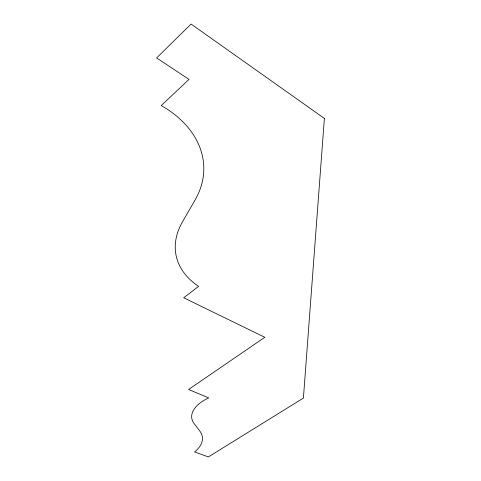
<?xml version="1.0" encoding="UTF-8"?>
<svg xmlns="http://www.w3.org/2000/svg" width="481" height="481" viewBox="0 0 481 481"><rect width="100%" height="100%" fill="white"/><g stroke="black" fill="none" stroke-linecap="round" stroke-linejoin="round"><path stroke-width="0.72" d="M324.38 118.416L303.409 398.058L208.333 456.95L194.613 451.893A44.697 22.481 -5.2 0 0 199.735 430.958L194.168 423.689A39.604 20.605 -7.6 0 1 208.748 397.883L188.594 389.49L264.803 337.295L183.694 297.763L198.623 286.369A97.565 63.516 -11.1 0 1 182.407 222.012L195.238 199.681A112.933 81 -0.7 0 0 161.213 105.555L189.027 79.419L156.62 57.942L191.089 24.05L324.38 118.416"/></g></svg>
